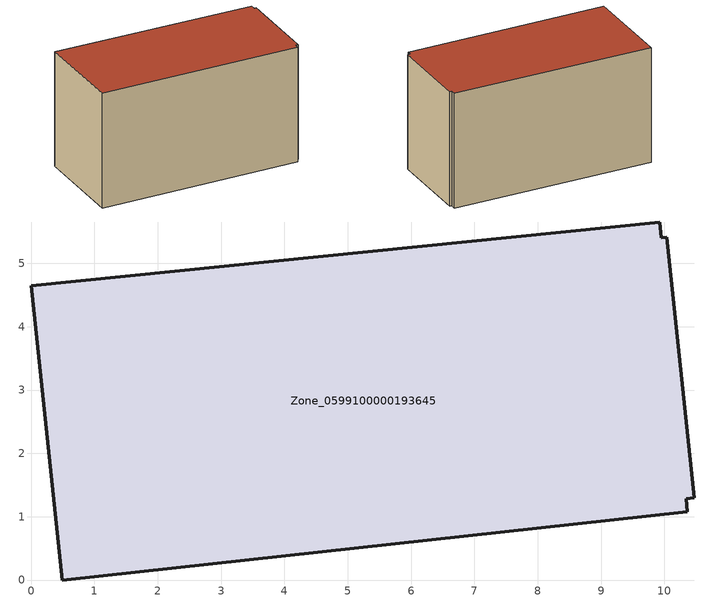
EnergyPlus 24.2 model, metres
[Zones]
Zone_0599100000193645
 floor ground (C_G): 10.47,1.3 10.34,1.28 10.36,1.08 0.49,0 0,4.64 9.93,5.65 9.95,5.4 10.04,5.41 z3.81
 wall outside (C_F): 0.49,0 10.36,1.08 10.34,1.28 10.47,1.3 10.04,5.41 9.95,5.4 9.93,5.65 0,4.64 0.49,0 z3.81:9.61
 roof outside (C_R): 10.34,1.28 10.47,1.3 10.04,5.41 9.95,5.4 9.93,5.65 0,4.64 0.49,0 10.36,1.08 z9.61
[BUILDING]
Pand.0599100000193645: North Axis=0; Terrain=City; Loads Convergence Tolerance Value=0.04; Temperature Convergence Tolerance Value=0.4; Solar Distribution=FullExterior; Maximum Number of Warmup Days=25; Minimum Number of Warmup Days=1
[Site:Location]
Rotterdam.The.Hague.AP_ZH_NLD Design_Conditions: Latitude=51.96; Longitude=4.45; Time Zone=1; Elevation=-4.5
[SITE:GROUNDTEMPERATURE:BUILDINGSURFACE]
18, 18, 18, 18, 18, 18, 18, 18, 18, 18, 18, 18
[MATERIAL] Thermal Absorptance=0.9; Solar Absorptance=0.7; Visible Absorptance=0.7
Name | Roughness | Thickness | Conductivity | Density | Specific Heat
G.TI.1946-1964 | MediumSmooth | 0.15 | 1 | 540 | 1210
F.TI.1946-1964 | Rough | 0.3 | 0.857143 | 1920 | 840
R.TI.1946-1964 | MediumRough | 0.2 | 0.277778 | 1500 | 1000
[CONSTRUCTION]
C_G: G.TI.1946-1964
C_F: F.TI.1946-1964
C_R: R.TI.1946-1964
[ZONE]
Zone_0599100000193645: Type=1; Multiplier=1; Ceiling Height=Autocalculate; Volume=Autocalculate; Floor Area=autocalculate; Part of Total Floor Area=Yes
[ZONEINFILTRATION:DESIGNFLOWRATE]
Infil_Zone_0599100000193645: Zone or ZoneList or Space or SpaceList=Zone_0599100000193645; Schedule=AlwaysOn; Design Flow Rate Calculation Method=Flow/Area; Flow Rate per Floor Area=0.003; Constant Term Coefficient=1; Temperature Term Coefficient=0; Velocity Term Coefficient=0; Velocity Squared Term Coefficient=0
[HVACTEMPLATE:ZONE:IDEALLOADSAIRSYSTEM]
Zone_0599100000193645: Maximum Heating Supply Air Temperature=50; Minimum Cooling Supply Air Temperature=13; Maximum Heating Supply Air Humidity Ratio=0.0156; Minimum Cooling Supply Air Humidity Ratio=0.0077; Heating Limit=NoLimit; Cooling Limit=NoLimit; Dehumidification Control Type=ConstantSensibleHeatRatio; Cooling Sensible Heat Ratio=0.7; Dehumidification Setpoint=60; Humidification Control Type=None; Humidification Setpoint=30; Outdoor Air Method=None; Outdoor Air Flow Rate per Person=0.00944; Outdoor Air Flow Rate per Zone Floor Area=0; Outdoor Air Flow Rate per Zone=0; Demand Controlled Ventilation Type=None; Outdoor Air Economizer Type=NoEconomizer; Heat Recovery Type=None; Sensible Heat Recovery Effectiveness=0.7; Latent Heat Recovery Effectiveness=0.65
[ZONECONTROL:THERMOSTAT]
ThermostatControl_Zone_0599100000193645: Zone or ZoneList=Zone_0599100000193645; Control Type Schedule=DualSetpointControlType; Control 1=Thermostat_Zone_0599100000193645; Temperature Difference Between Cutout And Setpoint=0
[THERMOSTATSETPOINT:DUALSETPOINT]
Thermostat_Zone_0599100000193645: Heating Setpoint Temperature Schedule=HeatingSetpoint_Zone_0599100000193645; Cooling Setpoint Temperature Schedule=CoolingSetpoint_Zone_0599100000193645
[SCHEDULE:COMPACT]
HeatingSetpoint_Zone_0599100000193645: Through: 12/31, For: AllDays, Until: 24:00, 21
CoolingSetpoint_Zone_0599100000193645: Through: 12/31, For: AllDays, Until: 24:00, 24
DualSetpointControlType: Through: 12/31, For: AllDays, Until: 24:00, 4
AlwaysOn: Through: 12/31, For: AllDays, Until: 24:00, 1
